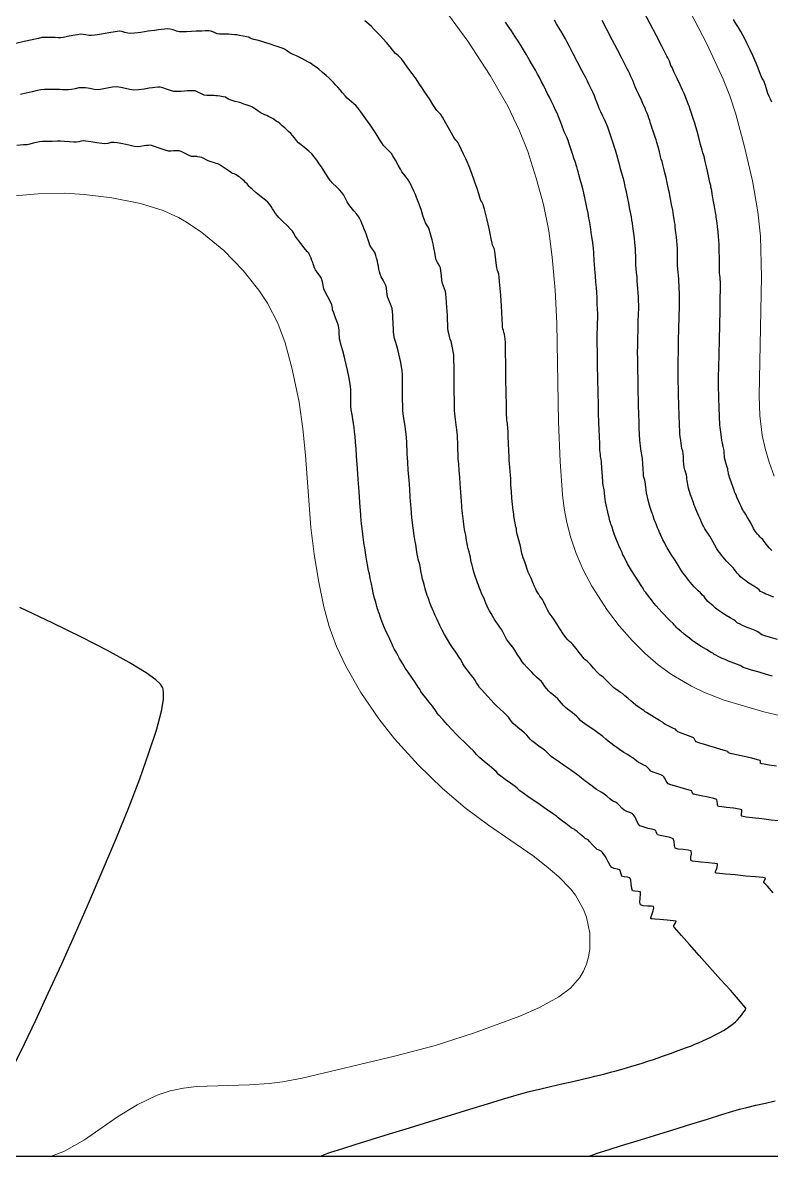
# Model space of a CAD drawing. Extents: x 27 to 849, y 0 to 853.
# Drawn here: x 144.7 to 215.6, y 7.4 to 114.8 of the extents above; entities that cross this region are included whole.
import ezdxf

# ---------------------------------------------------------------- set-up
doc = ezdxf.new("R2010")
doc.units = 0
doc.header["$LTSCALE"] = 2
for name, color, linetype in [('ARQ - PORTAS E ESQUADRIAS 1-50', 2, 'Continuous'), ('Curva 1 m', 5, 'Continuous'), ('Curva Mestra', 1, 'Continuous')]:
    doc.layers.add(name, color=color, linetype=linetype)

msp = doc.modelspace()

# ---------------------------------------------------------------- linework, layer by layer
at = {"layer": 'ARQ - PORTAS E ESQUADRIAS 1-50', "elevation": 45}
msp.add_lwpolyline([(848.94, 852.52), (26.51, 852.52), (26.51, 7.38), (848.94, 7.38)], close=True, dxfattribs=at)
at = {"layer": 'Curva 1 m', "linetype": 'Continuous', "lineweight": -3}
for points, elevation in [([(216.15, 44.34), (215.43, 44.45), (214.97, 44.52), (214.74, 44.56), (214.66, 44.58), (214.64, 44.58), (214.63, 44.6), (214.62, 44.66), (214.61, 44.77), (214.58, 44.89), (214.34, 44.95), (213.79, 45.09), (213.07, 45.25), (212.35, 45.41), (211.89, 45.52), (211.67, 45.57), (211.59, 45.59), (211.58, 45.59), (211.58, 45.6), (211.57, 45.62), (211.55, 45.68), (211.53, 45.74), (211.3, 45.8), (210.76, 45.96), (210.04, 46.17), (209.33, 46.38), (208.77, 46.55), (208.53, 46.63), (208.43, 46.77), (208.37, 46.9), (208.33, 46.96), (208.28, 47.02), (208.05, 47.11), (207.55, 47.3), (207.04, 47.49), (206.78, 47.6), (206.67, 47.71), (206.56, 47.83), (206.39, 47.92), (206.06, 48.07), (205.73, 48.22), (205.56, 48.31), (205.44, 48.41), (205.32, 48.51), (205.06, 48.67), (204.57, 48.96), (204.07, 49.26), (203.82, 49.41), (203.69, 49.5), (203.57, 49.6), (203.42, 49.7), (203.14, 49.9), (202.82, 50.13), (202.57, 50.33), (202.33, 50.52), (202.05, 50.77), (201.78, 51.01), (201.57, 51.18), (201.37, 51.32), (201.14, 51.47), (200.91, 51.63), (200.72, 51.77), (200.49, 51.98), (200.19, 52.29), (199.9, 52.58), (199.73, 52.75), (199.59, 52.86), (199.43, 52.97), (199.29, 53.08), (199.11, 53.27), (198.81, 53.62), (198.51, 53.97), (198.32, 54.17), (198.19, 54.29), (198.02, 54.42), (197.89, 54.54), (197.72, 54.75), (197.44, 55.12), (197.16, 55.49), (196.98, 55.71), (196.84, 55.86), (196.67, 56.02), (196.52, 56.16), (196.38, 56.31), (196.21, 56.49), (196.08, 56.65), (195.92, 56.89), (195.64, 57.33), (195.31, 57.84), (195.04, 58.28), (194.89, 58.5), (194.8, 58.61), (194.69, 58.75), (194.6, 58.87), (194.48, 59.09), (194.28, 59.48), (194.08, 59.88), (193.95, 60.12), (193.84, 60.28), (193.72, 60.46), (193.61, 60.62), (193.51, 60.77), (193.41, 60.96), (193.32, 61.12), (193.22, 61.35), (193.05, 61.75), (192.89, 62.14), (192.8, 62.35), (192.71, 62.54), (192.62, 62.73), (192.55, 62.91), (192.48, 63.1), (192.41, 63.32), (192.28, 63.7), (192.14, 64.08), (192.07, 64.3), (192.02, 64.49), (191.97, 64.67), (191.94, 64.82), (191.9, 65.01), (191.87, 65.17), (191.81, 65.39), (191.72, 65.74), (191.62, 66.1), (191.57, 66.31), (191.54, 66.47), (191.51, 66.66), (191.49, 66.81), (191.45, 67.02), (191.38, 67.35), (191.32, 67.69), (191.28, 67.89), (191.26, 68.05), (191.24, 68.23), (191.22, 68.39), (191.2, 68.57), (191.16, 68.86), (191.12, 69.17), (191.09, 69.43), (191.07, 69.76), (191.03, 70.33), (190.98, 70.98), (190.95, 71.56), (190.92, 71.94), (190.9, 72.26), (190.87, 72.63), (190.84, 73), (190.82, 73.31), (190.8, 73.66), (190.78, 74.23), (190.75, 74.9), (190.72, 75.56), (190.7, 76.07), (190.69, 76.31), (190.68, 76.47), (190.66, 76.66), (190.64, 76.81), (190.62, 76.97), (190.59, 77.16), (190.57, 77.31), (190.56, 77.67), (190.54, 78.52), (190.53, 79.7), (190.5, 81.05), (190.48, 82.4), (190.46, 83.59), (190.45, 84.45), (190.44, 84.81), (190.4, 85.02), (190.35, 85.26), (190.31, 85.44), (190.26, 85.6), (190.21, 85.78), (190.17, 85.94), (190.16, 86.19), (190.13, 86.69), (190.1, 87.31), (190.07, 87.94), (190.05, 88.44), (190.01, 88.95), (189.96, 89.58), (189.9, 90.21), (189.86, 90.7), (189.83, 90.94), (189.76, 91.13), (189.69, 91.31), (189.65, 91.55), (189.59, 92.03), (189.52, 92.59), (189.46, 93.08), (189.42, 93.31), (189.33, 93.5), (189.23, 93.69), (189.19, 93.89), (189.11, 94.29), (189.02, 94.79), (188.92, 95.29), (188.83, 95.69), (188.73, 96.09), (188.6, 96.6), (188.46, 97.11), (188.34, 97.51), (188.29, 97.69), (188.21, 97.82), (188.13, 97.94), (188.06, 98.13), (187.93, 98.55), (187.76, 99.07), (187.59, 99.58), (187.47, 99.94), (187.34, 100.31), (187.18, 100.74), (187.01, 101.16), (186.86, 101.52), (186.7, 101.87), (186.49, 102.33), (186.26, 102.8), (186.07, 103.19), (185.96, 103.39), (185.87, 103.51), (185.76, 103.64), (185.67, 103.76), (185.51, 104.03), (185.19, 104.59), (184.81, 105.25), (184.49, 105.81), (184.33, 106.09), (184.21, 106.21), (184.08, 106.34), (183.96, 106.46), (183.84, 106.64), (183.58, 107.03), (183.25, 107.55), (182.89, 108.11), (182.54, 108.64), (182.26, 109.06), (181.98, 109.47), (181.61, 109.97), (181.22, 110.5), (180.87, 110.99), (180.59, 111.35), (180.46, 111.52), (180.33, 111.63), (180.17, 111.76), (180.04, 111.87), (179.85, 112.08), (179.53, 112.48), (179.17, 112.91), (178.88, 113.25), (178.63, 113.52), (178.33, 113.83), (178.03, 114.14), (177.76, 114.4), (177.5, 114.64), (177.14, 114.95)], 46), ([(216.22, 56.34), (215.58, 56.52), (215.02, 56.69), (214.75, 56.78), (214.61, 56.88), (214.46, 57), (214.32, 57.1), (214.12, 57.18), (213.79, 57.31), (213.44, 57.44), (213.2, 57.54), (212.92, 57.66), (212.62, 57.81), (212.45, 57.9), (212.35, 57.99), (212.25, 58.09), (212.08, 58.19), (211.75, 58.39), (211.38, 58.61), (211.12, 58.76), (210.88, 58.93), (210.61, 59.13), (210.37, 59.31), (210.12, 59.52), (209.82, 59.77), (209.62, 59.95), (209.51, 60.09), (209.38, 60.26), (209.27, 60.41), (209.13, 60.54), (208.93, 60.75), (208.7, 60.96), (208.52, 61.15), (208.35, 61.33), (208.16, 61.55), (207.96, 61.77), (207.8, 61.97), (207.63, 62.17), (207.44, 62.42), (207.25, 62.66), (207.12, 62.84), (206.97, 63.09), (206.81, 63.38), (206.67, 63.63), (206.5, 63.9), (206.23, 64.31), (205.96, 64.72), (205.78, 65.01), (205.66, 65.24), (205.52, 65.52), (205.38, 65.77), (205.3, 65.95), (205.22, 66.12), (205.14, 66.32), (205.06, 66.49), (204.99, 66.66), (204.87, 66.92), (204.76, 67.19), (204.67, 67.41), (204.56, 67.72), (204.44, 68.07), (204.36, 68.31), (204.29, 68.48), (204.22, 68.67), (204.16, 68.84), (204.1, 69.08), (204.01, 69.41), (203.94, 69.7), (203.89, 69.96), (203.83, 70.25), (203.79, 70.51), (203.76, 70.77), (203.72, 71.07), (203.69, 71.29), (203.65, 71.45), (203.59, 71.64), (203.54, 71.8), (203.52, 72.04), (203.49, 72.48), (203.46, 73), (203.43, 73.45), (203.41, 73.68), (203.38, 73.84), (203.34, 74.03), (203.3, 74.19), (203.27, 74.4), (203.24, 74.69), (203.21, 74.94), (203.19, 75.23), (203.17, 75.76), (203.14, 76.37), (203.12, 76.9), (203.11, 77.19), (203.1, 77.43), (203.09, 77.7), (203.08, 77.94), (203.07, 78.25), (203.06, 78.93), (203.04, 79.86), (203.02, 80.91), (203, 81.96), (202.99, 82.89), (202.98, 83.56), (202.99, 84.17), (203, 84.89), (203.02, 85.68), (203.04, 86.46), (203.06, 87.16), (203.08, 87.72), (203.08, 88.06), (203.07, 88.4), (203.05, 88.8), (203.03, 89.21), (203, 89.6), (202.98, 89.94), (202.95, 90.29), (202.92, 90.7), (202.88, 91.12), (202.84, 91.51), (202.82, 91.81), (202.81, 92.19), (202.8, 92.65), (202.79, 93.07), (202.79, 93.36), (202.76, 93.65), (202.72, 93.99), (202.68, 94.29), (202.65, 94.58), (202.59, 95.01), (202.53, 95.46), (202.48, 95.79), (202.44, 96.06), (202.39, 96.37), (202.33, 96.68), (202.28, 96.95), (202.22, 97.27), (202.14, 97.69), (202.05, 98.11), (201.98, 98.45), (201.92, 98.75), (201.84, 99.1), (201.76, 99.45), (201.69, 99.75), (201.6, 100.08), (201.48, 100.51), (201.37, 100.93), (201.28, 101.25), (201.19, 101.56), (201.1, 101.92), (201, 102.26), (200.94, 102.48), (200.87, 102.7), (200.78, 102.96), (200.71, 103.18), (200.62, 103.47), (200.47, 103.94), (200.31, 104.4), (200.22, 104.68), (200.14, 104.88), (200.05, 105.11), (199.97, 105.32), (199.86, 105.55), (199.69, 105.93), (199.49, 106.33), (199.35, 106.65), (199.24, 106.92), (199.12, 107.24), (199, 107.56), (198.89, 107.84), (198.76, 108.13), (198.58, 108.51), (198.39, 108.9), (198.22, 109.23), (198.03, 109.6), (197.7, 110.25), (197.29, 111.04), (196.88, 111.84), (196.52, 112.52), (196.3, 112.93), (196.13, 113.24), (195.92, 113.61), (195.7, 113.99), (195.49, 114.36), (195.3, 114.67), (195.09, 115)], 43), ([(215.88, 60.35), (215.64, 60.46), (215.35, 60.57), (215.13, 60.64), (214.96, 60.72), (214.77, 60.81), (214.63, 60.88), (214.49, 61.03), (214.34, 61.18), (214.14, 61.3), (213.83, 61.48), (213.59, 61.63), (213.43, 61.74), (213.25, 61.87), (213.09, 61.99), (212.93, 62.12), (212.74, 62.28), (212.59, 62.42), (212.42, 62.62), (212.22, 62.89), (212.05, 63.1), (211.9, 63.26), (211.72, 63.44), (211.56, 63.6), (211.4, 63.76), (211.23, 63.96), (211.07, 64.14), (210.93, 64.32), (210.76, 64.54), (210.62, 64.73), (210.49, 64.94), (210.3, 65.28), (210.1, 65.64), (209.95, 65.9), (209.81, 66.13), (209.63, 66.4), (209.47, 66.65), (209.36, 66.82), (209.25, 67.02), (209.14, 67.25), (209.04, 67.45), (208.93, 67.7), (208.79, 68.02), (208.68, 68.26), (208.59, 68.46), (208.5, 68.69), (208.42, 68.88), (208.35, 69.07), (208.27, 69.29), (208.21, 69.48), (208.12, 69.72), (208, 70.04), (207.92, 70.27), (207.87, 70.46), (207.81, 70.67), (207.77, 70.84), (207.74, 71.02), (207.7, 71.21), (207.67, 71.38), (207.65, 71.55), (207.63, 71.74), (207.61, 71.9), (207.54, 72.12), (207.45, 72.41), (207.38, 72.68), (207.36, 72.93), (207.34, 73.3), (207.32, 73.68), (207.3, 73.93), (207.25, 74.17), (207.18, 74.45), (207.13, 74.69), (207.1, 74.91), (207.06, 75.22), (207.02, 75.54), (206.99, 75.81), (206.97, 76.13), (206.95, 76.57), (206.94, 77), (206.93, 77.31), (206.91, 77.57), (206.9, 77.88), (206.89, 78.18), (206.88, 78.44), (206.87, 78.75), (206.86, 79.32), (206.84, 80.05), (206.83, 80.84), (206.82, 81.59), (206.82, 82.19), (206.82, 82.75), (206.84, 83.62), (206.86, 84.68), (206.89, 85.81), (206.91, 86.92), (206.94, 87.89), (206.95, 88.6), (206.96, 88.94), (206.95, 89.23), (206.93, 89.57), (206.91, 89.9), (206.89, 90.19), (206.87, 90.48), (206.84, 90.81), (206.81, 91.15), (206.78, 91.44), (206.77, 91.77), (206.77, 92.29), (206.76, 92.87), (206.75, 93.4), (206.73, 93.75), (206.7, 94.09), (206.66, 94.49), (206.61, 94.87), (206.58, 95.15), (206.55, 95.38), (206.52, 95.65), (206.48, 95.92), (206.45, 96.15), (206.39, 96.5), (206.3, 97.02), (206.2, 97.55), (206.14, 97.89), (206.09, 98.12), (206.04, 98.39), (205.99, 98.66), (205.94, 98.89), (205.88, 99.17), (205.78, 99.62), (205.67, 100.12), (205.56, 100.56), (205.5, 100.84), (205.44, 101.08), (205.36, 101.34), (205.29, 101.61), (205.22, 101.84), (205.15, 102.11), (205.04, 102.53), (204.91, 103), (204.8, 103.42), (204.72, 103.69), (204.64, 103.93), (204.55, 104.22), (204.45, 104.5), (204.37, 104.74), (204.3, 104.97), (204.21, 105.24), (204.12, 105.51), (204.05, 105.74), (203.97, 105.96), (203.87, 106.22), (203.77, 106.47), (203.68, 106.69), (203.55, 106.97), (203.33, 107.44), (203.08, 107.97), (202.87, 108.43), (202.75, 108.69), (202.65, 108.94), (202.54, 109.23), (202.44, 109.48), (202.35, 109.68), (202.23, 109.93), (202.1, 110.19), (201.99, 110.41), (201.84, 110.71), (201.52, 111.34), (201.07, 112.19), (200.57, 113.16), (200.07, 114.13), (199.62, 114.99)], 42), ([(215.68, 64.77), (215.56, 64.89), (215.43, 65.04), (215.2, 65.34), (214.97, 65.63), (214.84, 65.8), (214.72, 65.92), (214.59, 66.04), (214.47, 66.18), (214.35, 66.32), (214.24, 66.46), (214.13, 66.61), (213.97, 66.87), (213.69, 67.38), (213.4, 67.89), (213.23, 68.18), (213.13, 68.33), (213.02, 68.51), (212.94, 68.64), (212.85, 68.79), (212.78, 68.95), (212.69, 69.14), (212.54, 69.49), (212.38, 69.84), (212.3, 70.04), (212.23, 70.19), (212.17, 70.34), (212.11, 70.49), (212.06, 70.64), (211.99, 70.83), (211.87, 71.18), (211.74, 71.52), (211.68, 71.7), (211.64, 71.85), (211.6, 71.99), (211.58, 72.13), (211.55, 72.26), (211.54, 72.39), (211.52, 72.52), (211.47, 72.68), (211.38, 72.99), (211.28, 73.33), (211.22, 73.55), (211.2, 73.75), (211.19, 73.98), (211.18, 74.18), (211.14, 74.37), (211.08, 74.64), (211.01, 74.94), (210.96, 75.19), (210.91, 75.51), (210.86, 75.97), (210.8, 76.41), (210.77, 76.69), (210.76, 76.93), (210.75, 77.2), (210.74, 77.44), (210.73, 77.7), (210.71, 78.11), (210.69, 78.56), (210.68, 78.94), (210.67, 79.24), (210.66, 79.63), (210.65, 80.05), (210.65, 80.47), (210.65, 80.81), (210.65, 81.25), (210.67, 82.13), (210.7, 83.33), (210.73, 84.72), (210.76, 86.16), (210.79, 87.52), (210.81, 88.67), (210.83, 89.48), (210.84, 89.81), (210.83, 90.01), (210.82, 90.24), (210.8, 90.44), (210.79, 90.64), (210.76, 90.87), (210.75, 91.06), (210.74, 91.32), (210.73, 91.83), (210.72, 92.48), (210.71, 93.16), (210.7, 93.76), (210.68, 94.15), (210.65, 94.52), (210.6, 94.98), (210.55, 95.44), (210.5, 95.81), (210.48, 96.01), (210.46, 96.17), (210.43, 96.35), (210.41, 96.51), (210.36, 96.79), (210.26, 97.35), (210.15, 98), (210.05, 98.56), (210, 98.84), (209.97, 99), (209.93, 99.18), (209.9, 99.34), (209.83, 99.64), (209.69, 100.27), (209.52, 101), (209.38, 101.63), (209.31, 101.94), (209.27, 102.1), (209.22, 102.28), (209.17, 102.44), (209.1, 102.71), (208.95, 103.25), (208.77, 103.91), (208.61, 104.51), (208.5, 104.9), (208.39, 105.26), (208.24, 105.69), (208.11, 106.07), (208.04, 106.29), (207.99, 106.45), (207.93, 106.64), (207.88, 106.79), (207.8, 107), (207.66, 107.35), (207.51, 107.74), (207.38, 108.07), (207.24, 108.37), (207.01, 108.88), (206.72, 109.48), (206.45, 110.07), (206.24, 110.52), (206.14, 110.73), (206.06, 110.93), (205.99, 111.13), (205.92, 111.27), (205.84, 111.44), (205.76, 111.59), (205.62, 111.87), (205.26, 112.56), (204.76, 113.53), (204.17, 114.67), (203.54, 115.88)], 41), ([(215.71, 107.26), (215.56, 107.53), (215.43, 107.77), (215.33, 108.06), (215.19, 108.5), (215.06, 108.92), (214.97, 109.17), (214.89, 109.33), (214.78, 109.5), (214.7, 109.66), (214.61, 109.87), (214.48, 110.22), (214.33, 110.61), (214.21, 110.93), (214.08, 111.21), (213.88, 111.66), (213.63, 112.21), (213.37, 112.76), (213.14, 113.25), (212.96, 113.6), (212.77, 113.93), (212.54, 114.31), (212.29, 114.71), (212.05, 115.09)], 39), ([(216.31, 39.17), (215.63, 39.24), (214.74, 39.34), (213.85, 39.44), (213.26, 39.52), (212.97, 39.56), (212.86, 39.59), (212.84, 39.6), (212.83, 39.62), (212.82, 39.69), (212.83, 39.83), (212.86, 40.03), (212.84, 40.21), (212.59, 40.27), (212.05, 40.35), (211.41, 40.43), (210.95, 40.49), (210.71, 40.53), (210.61, 40.56), (210.59, 40.57), (210.58, 40.59), (210.55, 40.66), (210.54, 40.79), (210.52, 41), (210.47, 41.18), (210.2, 41.27), (209.65, 41.39), (209, 41.53), (208.55, 41.62), (208.32, 41.68), (208.23, 41.7), (208.22, 41.71), (208.2, 41.72), (208.18, 41.78), (208.16, 41.89), (208.11, 41.99), (207.87, 42.07), (207.33, 42.22), (206.69, 42.4), (206.13, 42.56), (205.86, 42.66), (205.74, 42.83), (205.62, 43.05), (205.55, 43.2), (205.46, 43.33), (205.36, 43.44), (205.18, 43.52), (204.83, 43.65), (204.46, 43.78), (204.24, 43.88), (204.09, 44.02), (203.94, 44.19), (203.8, 44.33), (203.58, 44.45), (203.28, 44.58), (203.05, 44.69), (202.89, 44.82), (202.72, 44.98), (202.57, 45.1), (202.35, 45.24), (202.01, 45.44), (201.66, 45.65), (201.44, 45.78), (201.28, 45.89), (201.1, 46.03), (200.94, 46.15), (200.73, 46.31), (200.44, 46.51), (200.19, 46.7), (199.96, 46.9), (199.69, 47.14), (199.44, 47.34), (199.21, 47.51), (198.82, 47.77), (198.38, 48.07), (197.99, 48.34), (197.75, 48.51), (197.58, 48.68), (197.38, 48.88), (197.18, 49.08), (197.01, 49.25), (196.81, 49.4), (196.57, 49.57), (196.33, 49.74), (196.13, 49.9), (195.96, 50.09), (195.77, 50.31), (195.58, 50.54), (195.41, 50.72), (195.21, 50.9), (194.97, 51.09), (194.73, 51.29), (194.54, 51.47), (194.37, 51.66), (194.19, 51.9), (194.02, 52.15), (193.86, 52.35), (193.66, 52.54), (193.41, 52.78), (193.15, 53.03), (192.94, 53.24), (192.73, 53.46), (192.48, 53.72), (192.24, 53.99), (192.04, 54.22), (191.84, 54.53), (191.58, 54.94), (191.33, 55.34), (191.16, 55.61), (190.97, 55.85), (190.75, 56.11), (190.56, 56.36), (190.45, 56.56), (190.32, 56.81), (190.2, 57.07), (190.08, 57.29), (189.93, 57.51), (189.74, 57.78), (189.55, 58.06), (189.39, 58.29), (189.25, 58.52), (189.09, 58.8), (188.94, 59.07), (188.82, 59.29), (188.72, 59.51), (188.61, 59.77), (188.51, 60.02), (188.43, 60.22), (188.31, 60.46), (188.18, 60.73), (188.08, 60.97), (187.99, 61.2), (187.89, 61.48), (187.8, 61.72), (187.7, 62), (187.58, 62.34), (187.49, 62.62), (187.42, 62.85), (187.35, 63.13), (187.29, 63.37), (187.24, 63.57), (187.19, 63.86), (187.13, 64.14), (187.09, 64.37), (187.01, 64.64), (186.93, 64.95), (186.86, 65.22), (186.82, 65.44), (186.77, 65.73), (186.73, 66.01), (186.7, 66.22), (186.65, 66.48), (186.59, 66.77), (186.55, 67.03), (186.52, 67.25), (186.48, 67.53), (186.45, 67.82), (186.42, 68.03), (186.39, 68.28), (186.35, 68.56), (186.32, 68.81), (186.31, 69.03), (186.28, 69.42), (186.25, 69.87), (186.22, 70.32), (186.19, 70.69), (186.16, 71.11), (186.12, 71.7), (186.07, 72.36), (186.03, 72.97), (185.99, 73.44), (185.97, 73.88), (185.95, 74.41), (185.93, 74.96), (185.91, 75.41), (185.9, 75.69), (185.88, 75.92), (185.85, 76.19), (185.82, 76.46), (185.8, 76.69), (185.76, 76.92), (185.72, 77.19), (185.68, 77.46), (185.65, 77.69), (185.64, 78.07), (185.63, 78.86), (185.61, 79.91), (185.6, 81.04), (185.58, 82.1), (185.57, 82.91), (185.55, 83.31), (185.5, 83.61), (185.43, 83.97), (185.36, 84.3), (185.3, 84.56), (185.23, 84.8), (185.15, 85.06), (185.08, 85.33), (185.03, 85.56), (185, 85.82), (184.98, 86.2), (184.97, 86.64), (184.95, 87.08), (184.93, 87.44), (184.91, 87.81), (184.87, 88.26), (184.84, 88.71), (184.8, 89.09), (184.77, 89.31), (184.69, 89.56), (184.57, 89.82), (184.49, 90.06), (184.44, 90.36), (184.39, 90.81), (184.34, 91.27), (184.29, 91.56), (184.17, 91.81), (184.02, 92.07), (183.9, 92.31), (183.84, 92.58), (183.76, 93), (183.68, 93.44), (183.6, 93.81), (183.51, 94.2), (183.39, 94.66), (183.27, 95.08), (183.19, 95.31), (183.1, 95.48), (182.97, 95.65), (182.87, 95.81), (182.78, 96.06), (182.64, 96.5), (182.49, 96.97), (182.38, 97.32), (182.28, 97.59), (182.16, 97.91), (182.03, 98.23), (181.92, 98.5), (181.78, 98.82), (181.58, 99.24), (181.39, 99.63), (181.25, 99.9), (181.06, 100.14), (180.84, 100.41), (180.65, 100.65), (180.51, 100.89), (180.28, 101.29), (180.03, 101.74), (179.8, 102.15), (179.65, 102.39), (179.48, 102.57), (179.28, 102.77), (179.08, 102.96), (178.91, 103.14), (178.75, 103.38), (178.49, 103.77), (178.19, 104.25), (177.89, 104.72), (177.64, 105.09), (177.38, 105.45), (177.07, 105.9), (176.75, 106.34), (176.47, 106.71), (176.28, 106.94), (176.1, 107.1), (175.87, 107.28), (175.64, 107.46), (175.45, 107.63), (175.26, 107.84), (175.02, 108.13), (174.78, 108.43), (174.58, 108.66), (174.39, 108.87), (174.17, 109.1), (173.94, 109.34), (173.74, 109.53), (173.48, 109.76), (173.12, 110.07), (172.77, 110.36), (172.52, 110.55), (172.27, 110.73), (171.97, 110.93), (171.72, 111.08), (171.46, 111.23), (171.17, 111.39), (170.91, 111.51), (170.65, 111.63), (170.35, 111.76), (170.11, 111.87), (169.92, 111.99), (169.72, 112.14), (169.53, 112.26), (169.3, 112.36), (169, 112.46), (168.73, 112.55), (168.51, 112.63), (168.19, 112.74), (167.85, 112.85), (167.57, 112.93), (167.28, 113.01), (166.92, 113.11), (166.6, 113.19), (166.43, 113.24), (166.28, 113.32), (166.14, 113.4), (165.95, 113.45), (165.61, 113.51), (165.26, 113.57), (165.01, 113.61), (164.77, 113.64), (164.5, 113.66), (164.26, 113.68), (164.02, 113.69), (163.68, 113.69), (163.35, 113.7), (163.13, 113.72), (162.95, 113.8), (162.74, 113.91), (162.55, 113.98), (162.35, 114), (162.04, 113.99), (161.7, 113.98), (161.42, 113.97), (161.14, 113.96), (160.7, 113.93), (160.22, 113.91), (159.81, 113.9), (159.55, 113.9), (159.28, 113.98), (158.97, 114.1), (158.69, 114.17), (158.46, 114.18), (158.15, 114.15), (157.84, 114.12), (157.57, 114.09), (157.21, 114.04), (156.6, 113.96), (155.91, 113.86), (155.3, 113.78), (154.94, 113.75), (154.69, 113.78), (154.4, 113.86), (154.1, 113.93), (153.85, 113.96), (153.49, 113.92), (152.88, 113.82), (152.18, 113.7), (151.58, 113.59), (151.23, 113.55), (150.99, 113.57), (150.71, 113.62), (150.43, 113.66), (150.2, 113.68), (149.91, 113.64), (149.47, 113.56), (148.97, 113.46), (148.54, 113.38), (148.29, 113.34), (148.06, 113.34), (147.78, 113.37), (147.54, 113.38), (147.34, 113.38), (147.07, 113.38), (146.78, 113.37), (146.54, 113.36), (146.22, 113.29), (145.61, 113.15), (144.84, 112.98), (144.06, 112.8)], 47), ([(215.75, 52.86), (215.2, 53.02), (214.48, 53.23), (213.77, 53.44), (213.21, 53.61), (212.97, 53.69), (212.86, 53.77), (212.76, 53.85), (212.54, 53.93), (212.09, 54.1), (211.6, 54.29), (211.26, 54.43), (210.99, 54.55), (210.66, 54.71), (210.38, 54.85), (210.26, 54.91), (210.21, 54.96), (210.16, 55.01), (209.96, 55.12), (209.51, 55.39), (209.01, 55.69), (208.66, 55.9), (208.42, 56.06), (208.15, 56.26), (207.89, 56.46), (207.66, 56.63), (207.4, 56.85), (207.08, 57.12), (206.8, 57.36), (206.66, 57.49), (206.57, 57.6), (206.48, 57.71), (206.34, 57.85), (206.06, 58.12), (205.74, 58.44), (205.49, 58.7), (205.26, 58.94), (205, 59.23), (204.74, 59.53), (204.52, 59.79), (204.28, 60.09), (204, 60.45), (203.75, 60.78), (203.61, 60.96), (203.54, 61.09), (203.46, 61.23), (203.39, 61.35), (203.26, 61.55), (203, 61.95), (202.69, 62.44), (202.4, 62.89), (202.21, 63.2), (202.03, 63.52), (201.83, 63.92), (201.65, 64.27), (201.56, 64.44), (201.5, 64.58), (201.44, 64.72), (201.37, 64.89), (201.21, 65.24), (201.05, 65.63), (200.92, 65.95), (200.8, 66.26), (200.67, 66.64), (200.56, 66.98), (200.5, 67.15), (200.45, 67.28), (200.41, 67.41), (200.36, 67.58), (200.27, 67.9), (200.18, 68.26), (200.11, 68.55), (200.05, 68.8), (200, 69.1), (199.95, 69.39), (199.91, 69.63), (199.87, 69.9), (199.83, 70.23), (199.8, 70.52), (199.78, 70.67), (199.74, 70.8), (199.7, 70.93), (199.68, 71.2), (199.64, 71.82), (199.59, 72.55), (199.55, 73.16), (199.53, 73.44), (199.5, 73.56), (199.47, 73.69), (199.45, 73.86), (199.43, 74.06), (199.41, 74.32), (199.39, 74.87), (199.36, 75.57), (199.33, 76.27), (199.31, 76.81), (199.3, 77.06), (199.29, 77.25), (199.28, 77.44), (199.28, 77.77), (199.26, 78.57), (199.24, 79.7), (199.22, 81), (199.19, 82.33), (199.17, 83.53), (199.16, 84.45), (199.15, 84.94), (199.16, 85.35), (199.17, 85.82), (199.19, 86.31), (199.2, 86.78), (199.2, 87.19), (199.19, 87.62), (199.16, 88.14), (199.13, 88.7), (199.1, 89.23), (199.07, 89.69), (199.03, 90.19), (198.98, 90.8), (198.92, 91.41), (198.88, 91.92), (198.85, 92.19), (198.85, 92.45), (198.84, 92.75), (198.84, 92.96), (198.82, 93.11), (198.8, 93.28), (198.79, 93.43), (198.76, 93.67), (198.69, 94.14), (198.62, 94.69), (198.56, 95.17), (198.52, 95.43), (198.49, 95.61), (198.45, 95.82), (198.42, 96.01), (198.37, 96.26), (198.28, 96.73), (198.17, 97.27), (198.08, 97.75), (198.02, 98.01), (197.98, 98.22), (197.92, 98.45), (197.88, 98.66), (197.81, 98.92), (197.68, 99.39), (197.53, 99.93), (197.4, 100.4), (197.33, 100.66), (197.27, 100.87), (197.21, 101.11), (197.16, 101.27), (197.11, 101.45), (197.05, 101.62), (196.97, 101.86), (196.81, 102.34), (196.63, 102.91), (196.47, 103.39), (196.39, 103.62), (196.33, 103.78), (196.27, 103.94), (196.19, 104.11), (196.06, 104.37), (195.96, 104.61), (195.86, 104.87), (195.69, 105.31), (195.51, 105.79), (195.35, 106.19), (195.21, 106.5), (195.03, 106.88), (194.82, 107.3), (194.62, 107.71), (194.45, 108.05), (194.28, 108.39), (194.08, 108.78), (193.87, 109.18), (193.67, 109.57), (193.49, 109.9), (193.29, 110.27), (193.01, 110.75), (192.71, 111.28), (192.41, 111.8), (192.15, 112.22), (191.93, 112.58), (191.65, 113.02), (191.34, 113.5), (191.02, 113.99), (190.72, 114.44), (190.46, 114.83)], 44), ([(215.82, 32.34), (215.27, 32.96), (215.03, 33.24), (214.95, 33.34), (214.94, 33.35), (214.94, 33.38), (214.98, 33.47), (215.06, 33.61), (215.11, 33.74), (214.84, 33.78), (214.16, 33.85), (213.24, 33.93), (212.23, 34.03), (211.31, 34.11), (210.74, 34.17), (210.46, 34.2), (210.37, 34.22), (210.36, 34.22), (210.35, 34.24), (210.35, 34.28), (210.37, 34.37), (210.42, 34.5), (210.47, 34.64), (210.51, 34.79), (210.55, 34.96), (210.54, 35.08), (210.28, 35.13), (209.68, 35.18), (208.96, 35.25), (208.45, 35.31), (208.18, 35.35), (208.07, 35.38), (208.04, 35.4), (208.02, 35.43), (208.01, 35.53), (208.03, 35.74), (208.07, 36.05), (208.04, 36.32), (207.78, 36.39), (207.3, 36.44), (206.82, 36.48), (206.54, 36.56), (206.46, 36.82), (206.44, 37.2), (206.36, 37.47), (206.07, 37.58), (205.58, 37.67), (205.11, 37.76), (204.86, 37.82), (204.8, 37.95), (204.75, 38.12), (204.69, 38.25), (204.45, 38.34), (203.98, 38.45), (203.49, 38.58), (203.19, 38.7), (203.01, 38.95), (202.84, 39.28), (202.73, 39.5), (202.65, 39.63), (202.55, 39.77), (202.45, 39.87), (202.25, 39.95), (201.95, 40.05), (201.7, 40.16), (201.47, 40.37), (201.22, 40.65), (201.04, 40.84), (200.89, 40.92), (200.7, 41), (200.54, 41.08), (200.34, 41.25), (200.06, 41.5), (199.82, 41.7), (199.58, 41.84), (199.31, 42), (199.07, 42.14), (198.82, 42.33), (198.53, 42.55), (198.32, 42.71), (198.16, 42.83), (197.98, 42.96), (197.82, 43.08), (197.66, 43.21), (197.48, 43.37), (197.32, 43.5), (197.09, 43.66), (196.63, 43.98), (196.05, 44.38), (195.47, 44.77), (195.01, 45.09), (194.78, 45.26), (194.62, 45.41), (194.45, 45.6), (194.29, 45.75), (194.04, 45.94), (193.63, 46.24), (193.22, 46.54), (192.97, 46.73), (192.81, 46.9), (192.64, 47.1), (192.49, 47.28), (192.25, 47.49), (191.83, 47.83), (191.42, 48.18), (191.18, 48.39), (191.03, 48.57), (190.87, 48.79), (190.73, 48.98), (190.57, 49.14), (190.29, 49.41), (189.95, 49.73), (189.62, 50.05), (189.35, 50.32), (189.09, 50.59), (188.78, 50.93), (188.46, 51.28), (188.19, 51.59), (188.01, 51.8), (187.87, 52), (187.71, 52.25), (187.56, 52.51), (187.42, 52.72), (187.22, 52.97), (186.95, 53.31), (186.69, 53.63), (186.53, 53.84), (186.42, 54.04), (186.31, 54.27), (186.21, 54.47), (186.04, 54.71), (185.75, 55.13), (185.43, 55.59), (185.18, 55.97), (184.95, 56.34), (184.69, 56.8), (184.46, 57.22), (184.32, 57.47), (184.24, 57.66), (184.14, 57.89), (184.06, 58.08), (183.96, 58.29), (183.81, 58.6), (183.66, 58.93), (183.53, 59.21), (183.43, 59.49), (183.3, 59.82), (183.19, 60.13), (183.12, 60.33), (183.05, 60.52), (182.98, 60.74), (182.91, 60.93), (182.86, 61.13), (182.77, 61.44), (182.68, 61.78), (182.61, 62.06), (182.53, 62.4), (182.44, 62.86), (182.36, 63.3), (182.3, 63.56), (182.26, 63.74), (182.2, 63.95), (182.15, 64.13), (182.1, 64.41), (182.03, 64.88), (181.95, 65.35), (181.91, 65.63), (181.87, 65.8), (181.84, 65.99), (181.81, 66.17), (181.77, 66.44), (181.71, 66.92), (181.65, 67.39), (181.62, 67.67), (181.6, 67.83), (181.57, 68.02), (181.55, 68.18), (181.54, 68.39), (181.51, 68.74), (181.49, 69.12), (181.47, 69.44), (181.44, 69.83), (181.38, 70.57), (181.32, 71.48), (181.25, 72.39), (181.2, 73.14), (181.17, 73.56), (181.15, 73.91), (181.14, 74.32), (181.12, 74.72), (181.1, 75.06), (181.08, 75.41), (181.04, 75.82), (180.99, 76.22), (180.95, 76.56), (180.9, 76.91), (180.84, 77.31), (180.77, 77.72), (180.73, 78.06), (180.72, 78.45), (180.71, 79.1), (180.71, 79.9), (180.7, 80.71), (180.69, 81.39), (180.67, 81.81), (180.61, 82.16), (180.54, 82.58), (180.44, 83), (180.36, 83.39), (180.29, 83.69), (180.19, 84.05), (180.07, 84.47), (179.95, 84.87), (179.88, 85.19), (179.85, 85.48), (179.84, 85.81), (179.83, 86.15), (179.82, 86.44), (179.8, 86.73), (179.78, 87.07), (179.75, 87.41), (179.71, 87.69), (179.62, 87.96), (179.49, 88.27), (179.37, 88.57), (179.28, 88.81), (179.25, 89.04), (179.22, 89.32), (179.2, 89.59), (179.15, 89.81), (179.04, 90.06), (178.86, 90.38), (178.69, 90.69), (178.57, 90.94), (178.51, 91.17), (178.46, 91.44), (178.42, 91.71), (178.37, 91.94), (178.32, 92.18), (178.25, 92.46), (178.17, 92.73), (178.1, 92.94), (177.95, 93.18), (177.76, 93.45), (177.61, 93.69), (177.53, 93.91), (177.44, 94.19), (177.35, 94.47), (177.28, 94.69), (177.19, 94.94), (177.08, 95.23), (176.98, 95.48), (176.89, 95.68), (176.77, 95.94), (176.65, 96.2), (176.53, 96.41), (176.36, 96.65), (176.1, 96.95), (175.84, 97.27), (175.63, 97.54), (175.47, 97.8), (175.3, 98.12), (175.13, 98.44), (174.96, 98.7), (174.74, 98.95), (174.43, 99.25), (174.11, 99.55), (173.86, 99.82), (173.66, 100.11), (173.43, 100.46), (173.21, 100.82), (173.02, 101.12), (172.82, 101.41), (172.58, 101.75), (172.34, 102.08), (172.11, 102.35), (171.82, 102.61), (171.45, 102.92), (171.09, 103.2), (170.86, 103.39), (170.66, 103.61), (170.46, 103.87), (170.28, 104.08), (170.11, 104.27), (169.9, 104.48), (169.72, 104.66), (169.55, 104.81), (169.31, 105.01), (169.07, 105.21), (168.91, 105.34), (168.74, 105.46), (168.54, 105.59), (168.37, 105.69), (168.2, 105.79), (168.01, 105.89), (167.84, 105.98), (167.67, 106.05), (167.47, 106.14), (167.3, 106.21), (167.13, 106.33), (166.86, 106.51), (166.6, 106.69), (166.42, 106.8), (166.26, 106.87), (166.07, 106.94), (165.9, 107), (165.68, 107.07), (165.38, 107.17), (165.12, 107.25), (164.86, 107.32), (164.57, 107.39), (164.36, 107.46), (164.22, 107.53), (164.06, 107.63), (163.92, 107.71), (163.7, 107.76), (163.39, 107.81), (163.17, 107.84), (163.01, 107.86), (162.83, 107.88), (162.67, 107.89), (162.45, 107.89), (162.17, 107.89), (161.92, 107.91), (161.65, 108.03), (161.31, 108.2), (161.04, 108.32), (160.81, 108.33), (160.53, 108.32), (160.29, 108.31), (160.06, 108.29), (159.71, 108.27), (159.34, 108.25), (159.04, 108.26), (158.73, 108.34), (158.35, 108.47), (157.99, 108.6), (157.75, 108.67), (157.52, 108.67), (157.24, 108.64), (157, 108.61), (156.71, 108.57), (156.22, 108.48), (155.69, 108.41), (155.25, 108.38), (154.88, 108.44), (154.44, 108.54), (154, 108.65), (153.62, 108.7), (153.22, 108.66), (152.73, 108.57), (152.25, 108.47), (151.87, 108.43), (151.5, 108.46), (151.07, 108.53), (150.65, 108.6), (150.32, 108.62), (150.02, 108.59), (149.67, 108.51), (149.33, 108.44), (149.05, 108.4), (148.79, 108.4), (148.49, 108.42), (148.19, 108.45), (147.93, 108.46), (147.62, 108.46), (147.21, 108.46), (146.78, 108.45), (146.43, 108.42), (146.09, 108.36), (145.6, 108.24), (145.05, 108.11), (144.51, 107.98)], 48), ([(172.88, 7.38), (172.88, 7.38), (172.9, 7.38), (172.91, 7.38), (173.03, 7.43), (173.31, 7.54), (173.64, 7.67), (173.91, 7.76), (174.24, 7.87), (175.04, 8.12), (176.23, 8.49), (177.73, 8.96), (179.46, 9.5), (181.35, 10.08), (183.3, 10.69), (185.24, 11.28), (187.08, 11.85), (188.75, 12.36), (190.17, 12.79), (191.25, 13.12), (191.91, 13.31), (192.71, 13.52), (193.67, 13.75), (194.73, 14), (195.8, 14.25), (196.83, 14.48), (197.74, 14.69), (198.46, 14.85), (198.91, 14.96), (199.36, 15.07), (199.87, 15.2), (200.41, 15.34), (200.96, 15.49), (201.47, 15.62), (201.91, 15.75), (202.35, 15.88), (202.86, 16.04), (203.41, 16.21), (203.96, 16.39), (204.47, 16.56), (204.91, 16.71), (205.42, 16.89), (206.08, 17.13), (206.81, 17.39), (207.5, 17.65), (208.07, 17.86), (208.41, 18), (208.76, 18.14), (209.17, 18.32), (209.57, 18.5), (209.91, 18.66), (210.27, 18.85), (210.7, 19.08), (211.1, 19.3), (211.38, 19.46), (211.59, 19.61), (211.82, 19.78), (212.06, 19.96), (212.25, 20.13), (212.44, 20.32), (212.65, 20.56), (212.85, 20.79), (212.96, 20.94), (213.08, 21.09), (213.2, 21.26), (213.24, 21.41), (213.05, 21.65), (212.53, 22.25), (211.77, 23.11), (210.84, 24.14), (209.83, 25.27), (208.82, 26.4), (207.89, 27.43), (207.12, 28.29), (206.68, 28.8), (206.48, 29.04), (206.41, 29.12), (206.4, 29.13), (206.4, 29.16), (206.42, 29.23), (206.48, 29.35), (206.58, 29.51), (206.62, 29.65), (206.36, 29.7), (205.78, 29.75), (205.09, 29.8), (204.61, 29.84), (204.35, 29.87), (204.26, 29.89), (204.24, 29.9), (204.24, 29.92), (204.24, 29.97), (204.27, 30.08), (204.33, 30.26), (204.4, 30.45), (204.45, 30.65), (204.51, 30.88), (204.49, 31.04), (204.29, 31.08), (203.91, 31.09), (203.5, 31.11), (203.24, 31.2), (203.19, 31.45), (203.22, 31.84), (203.26, 32.21), (203.24, 32.42), (203.03, 32.48), (202.72, 32.49), (202.49, 32.54), (202.42, 32.76), (202.37, 33.15), (202.32, 33.53), (202.24, 33.76), (202.02, 33.84), (201.71, 33.87), (201.49, 33.93), (201.41, 34.11), (201.36, 34.34), (201.28, 34.51), (201.07, 34.59), (200.76, 34.65), (200.53, 34.74), (200.38, 34.94), (200.2, 35.27), (200.03, 35.6), (199.91, 35.81), (199.79, 35.98), (199.65, 36.17), (199.53, 36.3), (199.34, 36.37), (199.16, 36.44), (198.99, 36.6), (198.7, 36.9), (198.43, 37.2), (198.28, 37.35), (198.16, 37.41), (198.03, 37.47), (197.87, 37.6), (197.57, 37.87), (197.25, 38.14), (197.07, 38.29), (196.95, 38.36), (196.81, 38.44), (196.69, 38.51), (196.5, 38.65), (196.18, 38.9), (195.86, 39.14), (195.69, 39.27), (195.57, 39.36), (195.44, 39.45), (195.32, 39.56), (195.19, 39.66), (194.92, 39.85), (194.3, 40.28), (193.51, 40.83), (192.71, 41.38), (192.09, 41.81), (191.82, 42), (191.69, 42.13), (191.57, 42.25), (191.36, 42.4), (190.94, 42.72), (190.44, 43.09), (190.02, 43.4), (189.81, 43.56), (189.69, 43.69), (189.57, 43.83), (189.37, 44), (188.95, 44.36), (188.45, 44.78), (188.03, 45.14), (187.83, 45.32), (187.71, 45.46), (187.6, 45.61), (187.43, 45.78), (187.06, 46.13), (186.6, 46.58), (186.13, 47.03), (185.76, 47.4), (185.4, 47.78), (184.96, 48.27), (184.51, 48.77), (184.15, 49.17), (183.98, 49.37), (183.88, 49.51), (183.78, 49.68), (183.68, 49.83), (183.53, 50.02), (183.24, 50.39), (182.91, 50.8), (182.63, 51.15), (182.49, 51.33), (182.41, 51.48), (182.33, 51.64), (182.2, 51.83), (181.92, 52.23), (181.57, 52.74), (181.23, 53.24), (180.96, 53.64), (180.72, 54.04), (180.43, 54.55), (180.15, 55.05), (179.92, 55.45), (179.82, 55.64), (179.75, 55.79), (179.69, 55.95), (179.59, 56.16), (179.39, 56.58), (179.16, 57.06), (178.99, 57.45), (178.84, 57.84), (178.66, 58.32), (178.51, 58.74), (178.44, 58.95), (178.39, 59.1), (178.34, 59.25), (178.28, 59.46), (178.16, 59.88), (178.03, 60.35), (177.93, 60.75), (177.85, 61.1), (177.75, 61.61), (177.64, 62.13), (177.56, 62.55), (177.52, 62.75), (177.48, 62.89), (177.45, 63.03), (177.41, 63.26), (177.33, 63.75), (177.23, 64.32), (177.15, 64.81), (177.12, 65.03), (177.09, 65.17), (177.07, 65.3), (177.04, 65.53), (176.98, 66.02), (176.9, 66.59), (176.84, 67.08), (176.82, 67.3), (176.8, 67.43), (176.78, 67.56), (176.77, 67.71), (176.76, 67.96), (176.74, 68.19), (176.72, 68.54), (176.66, 69.32), (176.58, 70.36), (176.5, 71.49), (176.43, 72.54), (176.37, 73.33), (176.34, 73.69), (176.33, 73.93), (176.32, 74.2), (176.31, 74.44), (176.29, 74.67), (176.25, 75.08), (176.2, 75.56), (176.15, 76.05), (176.11, 76.44), (176.06, 76.8), (175.99, 77.23), (175.92, 77.67), (175.85, 78.09), (175.81, 78.44), (175.8, 78.78), (175.8, 79.17), (175.8, 79.58), (175.8, 79.98), (175.78, 80.31), (175.72, 80.71), (175.62, 81.25), (175.49, 81.85), (175.37, 82.4), (175.27, 82.81), (175.17, 83.21), (175.04, 83.7), (174.9, 84.19), (174.79, 84.6), (174.73, 84.81), (174.72, 85.01), (174.71, 85.24), (174.7, 85.44), (174.69, 85.64), (174.67, 85.87), (174.65, 86.06), (174.55, 86.35), (174.36, 86.83), (174.18, 87.3), (174.08, 87.56), (174.06, 87.72), (174.04, 87.91), (174.02, 88.06), (173.88, 88.33), (173.63, 88.81), (173.37, 89.29), (173.24, 89.56), (173.2, 89.72), (173.17, 89.9), (173.14, 90.06), (173.11, 90.23), (173.06, 90.41), (173.01, 90.56), (172.89, 90.76), (172.68, 91.06), (172.47, 91.37), (172.35, 91.56), (172.29, 91.73), (172.24, 91.92), (172.19, 92.07), (172.12, 92.26), (172.04, 92.46), (171.98, 92.6), (171.89, 92.78), (171.81, 92.93), (171.67, 93.11), (171.39, 93.46), (171.06, 93.87), (170.77, 94.23), (170.62, 94.43), (170.51, 94.61), (170.39, 94.83), (170.28, 95.01), (170.1, 95.2), (169.76, 95.55), (169.36, 95.95), (169.01, 96.3), (168.82, 96.5), (168.67, 96.7), (168.52, 96.94), (168.39, 97.15), (168.25, 97.35), (168.09, 97.58), (167.94, 97.77), (167.72, 97.96), (167.32, 98.29), (166.85, 98.67), (166.46, 98.99), (166.27, 99.15), (166.17, 99.26), (166.07, 99.39), (165.98, 99.5), (165.84, 99.64), (165.7, 99.78), (165.57, 99.89), (165.41, 100.03), (165.29, 100.13), (165.16, 100.22), (165.03, 100.3), (164.89, 100.38), (164.76, 100.45), (164.62, 100.5), (164.49, 100.56), (164.29, 100.7), (163.9, 100.96), (163.52, 101.22), (163.32, 101.35), (163.19, 101.4), (163.06, 101.45), (162.88, 101.51), (162.67, 101.57), (162.48, 101.62), (162.29, 101.68), (162.11, 101.77), (161.87, 101.92), (161.7, 102.01), (161.49, 102.05), (161.32, 102.08), (161.2, 102.09), (161.07, 102.1), (160.9, 102.1), (160.7, 102.11), (160.49, 102.2), (160.11, 102.38), (159.74, 102.56), (159.53, 102.65), (159.35, 102.65), (159.16, 102.64), (158.99, 102.63), (158.74, 102.62), (158.53, 102.62), (158.21, 102.71), (157.65, 102.89), (157.1, 103.07), (156.82, 103.16), (156.63, 103.15), (156.44, 103.13), (156.22, 103.1), (155.88, 103.04), (155.57, 103.02), (155.27, 103.06), (154.77, 103.17), (154.19, 103.29), (153.68, 103.4), (153.38, 103.44), (153.11, 103.41), (152.79, 103.34), (152.51, 103.3), (152.22, 103.33), (151.73, 103.4), (151.18, 103.48), (150.71, 103.54), (150.45, 103.57), (150.25, 103.54), (150.02, 103.49), (149.81, 103.45), (149.56, 103.46), (149.15, 103.49), (148.69, 103.52), (148.31, 103.54), (147.98, 103.54), (147.52, 103.53), (147.04, 103.52), (146.6, 103.51), (146.31, 103.49), (146.03, 103.44), (145.72, 103.36), (145.4, 103.28), (145.13, 103.22), (144.78, 103.19), (144.15, 103.14)], 49), ([(143.94, 16.1), (144.87, 18.02), (145.95, 20.29), (147.14, 22.84), (148.41, 25.61), (149.72, 28.53), (151.05, 31.54), (152.35, 34.57), (153.6, 37.55), (154.76, 40.43), (155.8, 43.13), (156.68, 45.6), (157.38, 47.76), (157.85, 49.55), (158.05, 50.67), (158.07, 51.31), (158.03, 51.63), (157.99, 51.76), (157.94, 51.86), (157.76, 52.1), (157.32, 52.51), (156.4, 53.17), (154.8, 54.15), (152.74, 55.29), (150.28, 56.55), (147.5, 57.92), (144.44, 59.38)], 51), ([(198.36, 7.38), (198.36, 7.38), (198.37, 7.38), (198.38, 7.38), (198.53, 7.44), (198.84, 7.56), (199.13, 7.67), (199.46, 7.77), (200.27, 8.02), (201.46, 8.4), (202.93, 8.85), (204.57, 9.36), (206.3, 9.9), (208.01, 10.43), (209.6, 10.91), (210.96, 11.33), (212.01, 11.65), (212.63, 11.83), (213.32, 12), (214.17, 12.21), (215.09, 12.42), (216, 12.63)], 48)]:
    msp.add_lwpolyline(points, dxfattribs=dict(at, elevation=elevation))
at = {"layer": 'Curva Mestra', "lineweight": 0}
for points, elevation in [([(215.92, 71.81), (215.44, 73.13), (215.06, 74.42), (214.79, 75.69), (214.55, 77.56), (214.48, 79.44), (214.71, 90.69), (214.63, 94.54), (214.37, 96.87), (213.86, 99.78), (213.12, 103.03), (212.28, 106.11), (211.7, 107.85), (211.09, 109.44), (209.53, 112.77), (204.74, 122.01)], 40), ([(218.69, 48.6), (214.94, 49.48), (211.19, 50.59), (209.32, 51.32), (208.07, 51.92), (206.19, 53.04), (204.94, 53.95), (203.69, 55.02), (202.45, 56.25), (201.24, 57.62), (200.11, 59.08), (198.63, 61.38), (197.82, 62.94), (197.17, 64.48), (196.65, 65.98), (196.27, 67.41), (196.02, 68.76), (195.86, 70.05), (195.65, 73.19), (195.48, 76.94), (195.32, 86.31), (195.16, 89.44), (194.89, 92.56), (194.56, 95.06), (194.06, 97.56), (193.38, 100.06), (192.56, 102.57), (191.8, 104.54), (190.68, 106.87), (189.01, 109.78), (186.89, 113.03), (184.63, 116.11)], 45), ([(147.41, 7.38), (147.44, 7.39), (148.69, 7.86), (150.57, 8.93), (153.69, 11.11), (155.57, 12.26), (157.44, 13.16), (158.69, 13.58), (159.94, 13.85), (161.19, 14), (166.19, 14.16), (168.07, 14.29), (169.32, 14.45), (171.19, 14.79), (179.94, 16.86), (183.69, 17.84), (187.44, 19.04), (191.82, 20.65), (193.69, 21.48), (195.52, 22.48), (196.61, 23.32), (197.51, 24.33), (197.86, 24.92), (198.13, 25.57), (198.33, 26.27), (198.45, 27), (198.45, 28.53), (198.13, 30.05), (197.86, 30.77), (197.09, 32.11), (196.61, 32.72), (195.52, 33.86), (194.32, 34.88), (193.07, 35.83), (188.85, 38.75), (186.65, 40.38), (184.48, 42.24), (182.18, 44.48), (179.95, 46.94), (178.46, 48.81), (176.75, 51.31), (175.32, 53.81), (174.45, 55.69), (173.76, 57.56), (173.25, 59.44), (172.74, 61.94), (172.33, 64.44), (172.01, 66.94), (171.52, 73.81), (171.26, 76.31), (170.9, 78.81), (170.26, 81.94), (169.59, 84.44), (168.88, 86.31), (167.91, 88.19), (167.1, 89.44), (165.6, 91.31), (163.77, 93.18), (161.68, 94.91), (160.22, 95.89), (159.48, 96.31), (158.02, 96.98), (155.88, 97.65), (153.15, 98.18), (150.57, 98.51), (148.69, 98.62), (146.19, 98.55), (141.77, 98.17)], 50)]:
    msp.add_lwpolyline(points, dxfattribs=dict(at, elevation=elevation)).dxf.unprotected_set("ltscale", 0)

doc.saveas('drawing.dxf')
